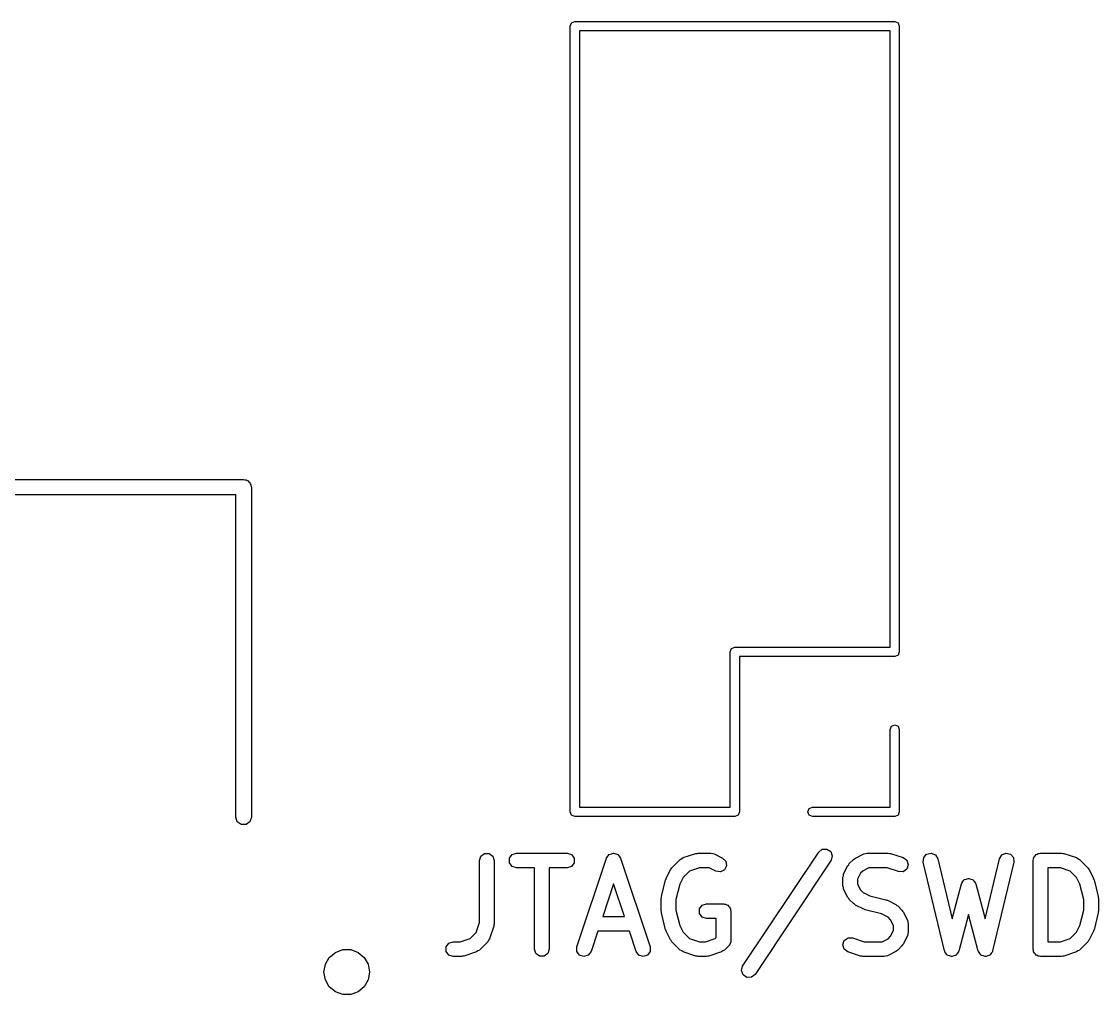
# Model space of a CAD drawing. Extents: x 106.7 to 191.3, y -141.1 to -57.8.
# Drawn here: x 150.49 to 164.36, y -91.32 to -78.79 of the extents above; entities that cross this region are included whole.
import ezdxf

# ---------------------------------------------------------------- set-up
doc = ezdxf.new("R2010")
doc.units = 0
doc.layers.add('BLACK', color=7, linetype='CONTINUOUS')

msp = doc.modelspace()

# ---------------------------------------------------------------- linework, layer by layer
at = {"layer": 'BLACK', "linetype": 'CONTINUOUS'}
for p, q in [((157.577, -78.804), (157.619, -78.7864)), ((157.619, -78.7864), (161.739, -78.7864)), ((161.739, -78.7864), (161.782, -78.804)), ((157.559, -78.8464), (157.577, -78.804)), ((157.559, -88.9664), (157.559, -78.8464)), ((157.679, -78.9064), (157.679, -88.9064)), ((161.679, -78.9064), (157.679, -78.9064)), ((161.679, -86.8464), (161.679, -78.9064)), ((161.782, -78.804), (161.799, -78.8464)), ((161.799, -78.8464), (161.799, -86.9064)), ((140.853, -84.6836), (153.353, -84.6836)), ((153.353, -84.6836), (153.368, -84.6885)), ((153.368, -84.6885), (153.384, -84.6885)), ((153.384, -84.6885), (153.397, -84.6978)), ((153.397, -84.6978), (153.412, -84.7027)), ((153.412, -84.7027), (153.421, -84.7155)), ((153.421, -84.7155), (153.434, -84.7248)), ((153.434, -84.7248), (153.439, -84.7399)), ((153.439, -84.7399), (153.448, -84.7527)), ((153.448, -84.7527), (153.448, -84.7685)), ((153.253, -84.8836), (140.953, -84.8836)), ((153.253, -89.0346), (153.253, -84.8836)), ((153.448, -84.7685), (153.453, -84.7836)), ((153.453, -84.7836), (153.453, -89.0346)), ((159.619, -86.9064), (159.637, -86.864)), ((159.619, -88.9064), (159.619, -86.9064)), ((159.637, -86.864), (159.679, -86.8464)), ((159.679, -86.8464), (161.679, -86.8464)), ((161.739, -86.9664), (159.739, -86.9664)), ((159.739, -86.9664), (159.739, -88.9664)), ((161.782, -86.9488), (161.739, -86.9664)), ((161.799, -86.9064), (161.782, -86.9488)), ((161.679, -87.9064), (161.697, -87.864)), ((161.679, -88.9064), (161.679, -87.9064)), ((161.697, -87.864), (161.739, -87.8464)), ((161.739, -87.8464), (161.782, -87.864)), ((161.782, -87.864), (161.799, -87.9064)), ((161.799, -87.9064), (161.799, -88.9664)), ((157.679, -88.9064), (159.619, -88.9064)), ((160.637, -88.924), (160.679, -88.9064)), ((160.679, -88.9064), (161.679, -88.9064)), ((153.272, -89.0934), (153.253, -89.0346)), ((153.453, -89.0346), (153.434, -89.0934)), ((157.577, -89.0088), (157.559, -88.9664)), ((157.619, -89.0264), (157.577, -89.0088)), ((159.679, -89.0264), (157.619, -89.0264)), ((159.722, -89.0088), (159.679, -89.0264)), ((159.739, -88.9664), (159.722, -89.0088)), ((160.619, -88.9664), (160.637, -88.924)), ((160.637, -89.0088), (160.619, -88.9664)), ((160.679, -89.0264), (160.637, -89.0088)), ((161.739, -89.0264), (160.679, -89.0264)), ((161.782, -89.0088), (161.739, -89.0264)), ((161.799, -88.9664), (161.782, -89.0088)), ((153.322, -89.1297), (153.272, -89.0934)), ((153.384, -89.1297), (153.322, -89.1297)), ((153.434, -89.0934), (153.384, -89.1297)), ((160.761, -89.4841), (160.807, -89.4476)), ((160.807, -89.4476), (160.866, -89.4452)), ((160.866, -89.4452), (160.915, -89.4779)), ((156.391, -89.5914), (156.409, -89.5354)), ((156.391, -90.3923), (156.391, -89.5914)), ((156.409, -89.5354), (156.457, -89.5008)), ((156.457, -89.5008), (156.515, -89.5008)), ((156.515, -89.5008), (156.563, -89.5354)), ((156.563, -89.5354), (156.581, -89.5914)), ((156.581, -89.5914), (156.581, -90.4078)), ((156.776, -89.5619), (156.811, -89.5143)), ((156.776, -89.6208), (156.776, -89.5619)), ((156.811, -89.5143), (156.867, -89.4961)), ((156.867, -89.4961), (157.52, -89.4961)), ((157.52, -89.4961), (157.576, -89.5143)), ((157.576, -89.5143), (157.611, -89.5619)), ((157.611, -89.5619), (157.611, -89.6208)), ((157.647, -90.7043), (158.028, -89.5613)), ((158.028, -89.5613), (158.046, -89.5381)), ((158.046, -89.5381), (158.062, -89.5147)), ((158.062, -89.5147), (158.063, -89.5145)), ((158.063, -89.5139), (158.091, -89.5052)), ((158.063, -89.5145), (158.063, -89.5139)), ((158.091, -89.5052), (158.118, -89.4961)), ((158.118, -89.4961), (158.119, -89.4964)), ((158.119, -89.4964), (158.12, -89.4961)), ((158.12, -89.4961), (158.147, -89.5052)), ((158.147, -89.5052), (158.174, -89.5139)), ((158.174, -89.5139), (158.175, -89.5145)), ((158.175, -89.5145), (158.175, -89.5147)), ((158.175, -89.5147), (158.192, -89.5381)), ((158.192, -89.5381), (158.209, -89.5613)), ((158.209, -89.5613), (158.59, -90.7043)), ((158.868, -89.6873), (158.977, -89.5784)), ((158.977, -89.5784), (158.996, -89.5685)), ((158.996, -89.5685), (159.014, -89.5554)), ((159.014, -89.5554), (159.177, -89.501)), ((159.177, -89.501), (159.193, -89.5009)), ((159.193, -89.5009), (159.207, -89.4961)), ((159.207, -89.4961), (159.371, -89.4961)), ((159.371, -89.4961), (159.392, -89.5029)), ((159.392, -89.5029), (159.413, -89.5062)), ((159.413, -89.5062), (159.522, -89.5606)), ((159.522, -89.5606), (159.564, -89.6019)), ((159.564, -89.6019), (159.574, -89.66)), ((159.781, -90.9537), (160.761, -89.4841)), ((160.919, -89.5898), (159.94, -91.0594)), ((160.915, -89.4779), (160.935, -89.5331)), ((160.935, -89.5331), (160.919, -89.5898)), ((161.154, -89.6329), (161.208, -89.5784)), ((161.208, -89.5784), (161.222, -89.5714)), ((161.222, -89.5714), (161.233, -89.5606)), ((161.233, -89.5606), (161.342, -89.5062)), ((161.342, -89.5062), (161.364, -89.5029)), ((161.364, -89.5029), (161.385, -89.4961)), ((161.385, -89.4961), (161.657, -89.4961)), ((161.657, -89.4961), (161.671, -89.5009)), ((161.671, -89.5009), (161.687, -89.501)), ((161.687, -89.501), (161.85, -89.5554)), ((161.85, -89.5554), (161.897, -89.5904)), ((161.897, -89.5904), (161.915, -89.6465)), ((162.108, -89.6134), (162.113, -89.5548)), ((162.113, -89.5548), (162.151, -89.5101)), ((162.151, -89.5101), (162.209, -89.4964)), ((162.209, -89.4964), (162.263, -89.5191)), ((162.263, -89.5191), (162.294, -89.5693)), ((162.294, -89.5693), (162.478, -90.3451)), ((162.903, -90.3451), (163.088, -89.5693)), ((163.088, -89.5693), (163.119, -89.5191)), ((163.119, -89.5191), (163.173, -89.4964)), ((163.173, -89.4964), (163.23, -89.5101)), ((163.23, -89.5101), (163.269, -89.5548)), ((163.269, -89.5548), (163.273, -89.6134)), ((163.521, -89.5914), (163.526, -89.577)), ((163.521, -90.7344), (163.521, -89.5914)), ((163.526, -89.5619), (163.534, -89.5497)), ((163.526, -89.577), (163.526, -89.5619)), ((163.534, -89.5497), (163.539, -89.5354)), ((163.539, -89.5354), (163.551, -89.5265)), ((163.551, -89.5265), (163.56, -89.5143)), ((163.56, -89.5143), (163.574, -89.5097)), ((163.574, -89.5097), (163.587, -89.5008)), ((163.587, -89.5008), (163.602, -89.5008)), ((163.602, -89.5008), (163.616, -89.4961)), ((163.616, -89.4961), (163.888, -89.4961)), ((163.888, -89.4961), (163.903, -89.5009)), ((163.903, -89.5009), (163.918, -89.501)), ((163.918, -89.501), (164.082, -89.5554)), ((164.082, -89.5554), (164.099, -89.5685)), ((164.099, -89.5685), (164.119, -89.5784)), ((164.119, -89.5784), (164.228, -89.6873)), ((156.811, -89.6684), (156.776, -89.6208)), ((156.867, -89.6866), (156.811, -89.6684)), ((157.098, -89.6866), (156.867, -89.6866)), ((157.098, -90.7344), (157.098, -89.6866)), ((157.52, -89.6866), (157.289, -89.6866)), ((157.289, -89.6866), (157.289, -90.7344)), ((157.576, -89.6684), (157.52, -89.6866)), ((157.611, -89.6208), (157.576, -89.6684)), ((158.796, -89.8209), (158.85, -89.7121)), ((158.85, -89.7121), (158.861, -89.7011)), ((158.861, -89.7011), (158.868, -89.6873)), ((159.096, -89.7291), (159.014, -89.8111)), ((159.223, -89.6866), (159.096, -89.7291)), ((159.348, -89.6866), (159.223, -89.6866)), ((159.437, -89.731), (159.348, -89.6866)), ((159.495, -89.7398), (159.437, -89.731)), ((159.547, -89.7126), (159.495, -89.7398)), ((159.574, -89.66), (159.547, -89.7126)), ((161.082, -89.7665), (161.136, -89.6576)), ((161.136, -89.6576), (161.147, -89.6466)), ((161.147, -89.6466), (161.154, -89.6329)), ((161.332, -89.7241), (161.3, -89.7567)), ((161.407, -89.6866), (161.332, -89.7241)), ((161.641, -89.6866), (161.407, -89.6866)), ((161.79, -89.7362), (161.641, -89.6866)), ((161.849, -89.7366), (161.79, -89.7362)), ((161.897, -89.7024), (161.849, -89.7366)), ((161.915, -89.6465), (161.897, -89.7024)), ((162.38, -90.7564), (162.108, -89.6134)), ((163.273, -89.6134), (163.001, -90.7564)), ((163.873, -89.6866), (163.711, -89.6866)), ((163.711, -89.6866), (163.711, -90.6391)), ((164, -89.7291), (163.873, -89.6866)), ((164.082, -89.8111), (164, -89.7291)), ((164.228, -89.6873), (164.235, -89.7011)), ((164.235, -89.7011), (164.246, -89.7121)), ((164.246, -89.7121), (164.3, -89.8209)), ((158.734, -90.0581), (158.788, -89.8404)), ((158.788, -89.8404), (158.794, -89.8314)), ((158.794, -89.8314), (158.796, -89.8209)), ((159.014, -89.8111), (158.971, -89.8968)), ((161.072, -89.8091), (161.078, -89.7882)), ((161.072, -89.9179), (161.072, -89.8091)), ((161.078, -89.7882), (161.082, -89.7665)), ((161.3, -89.7567), (161.262, -89.8316)), ((161.262, -89.8316), (161.262, -89.8955)), ((162.602, -89.8837), (162.617, -89.8646)), ((162.602, -89.889), (162.602, -89.8837)), ((162.617, -89.8646), (162.631, -89.844)), ((162.631, -89.844), (162.636, -89.8421)), ((162.636, -89.8421), (162.639, -89.838)), ((162.639, -89.838), (162.663, -89.8317)), ((162.663, -89.8317), (162.686, -89.8228)), ((162.686, -89.8228), (162.691, -89.8242)), ((162.691, -89.8242), (162.696, -89.8228)), ((162.696, -89.8228), (162.719, -89.8317)), ((162.719, -89.8317), (162.743, -89.838)), ((162.743, -89.838), (162.746, -89.8421)), ((162.746, -89.8421), (162.751, -89.844)), ((162.751, -89.844), (162.764, -89.8646)), ((162.764, -89.8646), (162.78, -89.8837)), ((162.78, -89.8837), (162.78, -89.889)), ((164.125, -89.8968), (164.082, -89.8111)), ((164.3, -89.8209), (164.302, -89.8314)), ((164.302, -89.8314), (164.307, -89.8404)), ((164.307, -89.8404), (164.362, -90.0581)), ((158.119, -89.8926), (157.979, -90.3126)), ((158.259, -90.3126), (158.119, -89.8926)), ((158.971, -89.8968), (158.922, -90.093)), ((161.078, -89.9388), (161.072, -89.9179)), ((161.082, -89.9605), (161.078, -89.9388)), ((161.136, -90.0694), (161.082, -89.9605)), ((161.262, -89.8955), (161.3, -89.9704)), ((161.3, -89.9704), (161.332, -90.0029)), ((161.332, -90.0029), (161.418, -90.0458)), ((162.478, -90.3451), (162.599, -89.8934)), ((162.599, -89.8934), (162.602, -89.889)), ((162.78, -89.889), (162.783, -89.8934)), ((162.783, -89.8934), (162.903, -90.3451)), ((164.174, -90.093), (164.125, -89.8968)), ((158.731, -90.0812), (158.735, -90.07)), ((158.731, -90.2445), (158.731, -90.0812)), ((158.735, -90.07), (158.734, -90.0581)), ((158.922, -90.093), (158.922, -90.2328)), ((159.26, -90.1675), (159.316, -90.1493)), ((159.316, -90.1493), (159.534, -90.1493)), ((159.534, -90.1493), (159.548, -90.1539)), ((159.548, -90.1539), (159.563, -90.1539)), ((159.563, -90.1539), (159.576, -90.1628)), ((159.576, -90.1628), (159.59, -90.1675)), ((161.147, -90.0804), (161.136, -90.0694)), ((161.154, -90.0942), (161.147, -90.0804)), ((161.208, -90.1486), (161.154, -90.0942)), ((161.222, -90.1556), (161.208, -90.1486)), ((161.233, -90.1664), (161.222, -90.1556)), ((161.418, -90.0458), (161.625, -90.0977)), ((161.625, -90.0977), (161.634, -90.1033)), ((161.634, -90.1033), (161.645, -90.1049)), ((161.645, -90.1049), (161.754, -90.1593)), ((161.754, -90.1593), (161.765, -90.1702)), ((164.174, -90.2328), (164.174, -90.093)), ((164.362, -90.0581), (164.361, -90.07)), ((164.361, -90.07), (164.364, -90.0812)), ((164.364, -90.0812), (164.364, -90.2445)), ((158.735, -90.2558), (158.731, -90.2445)), ((158.734, -90.2676), (158.735, -90.2558)), ((158.788, -90.4853), (158.734, -90.2676)), ((158.922, -90.2328), (158.971, -90.429)), ((159.226, -90.2151), (159.26, -90.1675)), ((159.226, -90.2739), (159.226, -90.2151)), ((159.26, -90.3216), (159.226, -90.2739)), ((159.59, -90.1675), (159.599, -90.1797)), ((159.599, -90.1797), (159.611, -90.1885)), ((159.611, -90.1885), (159.616, -90.2029)), ((159.616, -90.2029), (159.625, -90.2151)), ((159.625, -90.2151), (159.625, -90.2302)), ((159.625, -90.2302), (159.629, -90.2445)), ((159.629, -90.2445), (159.629, -90.6255)), ((161.342, -90.2209), (161.233, -90.1664)), ((161.352, -90.2224), (161.342, -90.2209)), ((161.361, -90.2281), (161.352, -90.2224)), ((161.569, -90.28), (161.361, -90.2281)), ((161.655, -90.3228), (161.569, -90.28)), ((161.765, -90.1702), (161.778, -90.1772)), ((161.778, -90.1772), (161.833, -90.2316)), ((161.833, -90.2316), (161.84, -90.2454)), ((161.84, -90.2454), (161.851, -90.2563)), ((161.851, -90.2563), (161.905, -90.3652)), ((162.691, -90.2876), (162.565, -90.7589)), ((162.816, -90.7589), (162.691, -90.2876)), ((164.125, -90.429), (164.174, -90.2328)), ((164.362, -90.2676), (164.307, -90.4853)), ((164.364, -90.2445), (164.361, -90.2558)), ((164.361, -90.2558), (164.362, -90.2676)), ((156.348, -90.5196), (156.391, -90.3923)), ((156.576, -90.4379), (156.522, -90.6012)), ((156.581, -90.4078), (156.576, -90.4225)), ((156.576, -90.4225), (156.576, -90.4379)), ((157.979, -90.3126), (158.259, -90.3126)), ((158.971, -90.429), (159.014, -90.5147)), ((159.316, -90.3398), (159.26, -90.3216)), ((159.439, -90.3398), (159.316, -90.3398)), ((159.439, -90.5861), (159.439, -90.3398)), ((161.687, -90.3554), (161.655, -90.3228)), ((161.725, -90.4303), (161.687, -90.3554)), ((161.725, -90.4942), (161.725, -90.4303)), ((161.905, -90.3652), (161.908, -90.3869)), ((161.908, -90.3869), (161.915, -90.4078)), ((161.915, -90.4078), (161.915, -90.5167)), ((164.082, -90.5147), (164.125, -90.429)), ((156.271, -90.5967), (156.348, -90.5196)), ((157.915, -90.5031), (157.828, -90.7645)), ((158.322, -90.5031), (157.915, -90.5031)), ((158.409, -90.7645), (158.322, -90.5031)), ((158.794, -90.4943), (158.788, -90.4853)), ((158.796, -90.5048), (158.794, -90.4943)), ((158.85, -90.6137), (158.796, -90.5048)), ((159.014, -90.5147), (159.096, -90.5967)), ((161.655, -90.6017), (161.687, -90.5691)), ((161.687, -90.5691), (161.725, -90.4942)), ((161.905, -90.5593), (161.851, -90.6681)), ((161.908, -90.5375), (161.905, -90.5593)), ((161.915, -90.5167), (161.908, -90.5375)), ((164, -90.5967), (164.082, -90.5147)), ((164.3, -90.5048), (164.246, -90.6137)), ((164.302, -90.4943), (164.3, -90.5048)), ((164.307, -90.4853), (164.302, -90.4943)), ((155.96, -90.7049), (155.995, -90.6573)), ((155.96, -90.7638), (155.96, -90.7049)), ((155.995, -90.6573), (156.051, -90.6391)), ((156.051, -90.6391), (156.144, -90.6391)), ((156.144, -90.6391), (156.271, -90.5967)), ((156.499, -90.6384), (156.39, -90.7473)), ((156.509, -90.6189), (156.499, -90.6384)), ((156.522, -90.6012), (156.509, -90.6189)), ((157.647, -90.7631), (157.647, -90.7043)), ((158.59, -90.7043), (158.591, -90.7631)), ((158.861, -90.6247), (158.85, -90.6137)), ((158.868, -90.6384), (158.861, -90.6247)), ((158.977, -90.7473), (158.868, -90.6384)), ((159.096, -90.5967), (159.223, -90.6391)), ((159.223, -90.6391), (159.301, -90.6391)), ((159.301, -90.6391), (159.428, -90.5967)), ((159.428, -90.5967), (159.439, -90.5861)), ((159.601, -90.6929), (159.547, -90.7473)), ((159.605, -90.686), (159.601, -90.6929)), ((159.611, -90.6815), (159.605, -90.686)), ((159.618, -90.6603), (159.611, -90.6815)), ((159.628, -90.6404), (159.618, -90.6603)), ((159.629, -90.6255), (159.627, -90.6328)), ((159.627, -90.6328), (159.628, -90.6404)), ((161.072, -90.6792), (161.09, -90.6234)), ((161.089, -90.7353), (161.072, -90.6792)), ((161.09, -90.6234), (161.138, -90.5891)), ((161.138, -90.5891), (161.197, -90.5896)), ((161.197, -90.5896), (161.346, -90.6391)), ((161.346, -90.6391), (161.58, -90.6391)), ((161.58, -90.6391), (161.655, -90.6017)), ((161.833, -90.6929), (161.778, -90.7473)), ((161.84, -90.6791), (161.833, -90.6929)), ((161.851, -90.6681), (161.84, -90.6791)), ((163.711, -90.6391), (163.873, -90.6391)), ((163.873, -90.6391), (164, -90.5967)), ((164.228, -90.6384), (164.119, -90.7473)), ((164.235, -90.6247), (164.228, -90.6384)), ((164.246, -90.6137), (164.235, -90.6247)), ((154.406, -90.9294), (154.457, -90.8413)), ((154.457, -90.8413), (154.535, -90.7759)), ((154.535, -90.7759), (154.63, -90.7411)), ((154.63, -90.7411), (154.732, -90.7411)), ((154.732, -90.7411), (154.828, -90.7759)), ((154.828, -90.7759), (154.906, -90.8413)), ((154.906, -90.8413), (154.956, -90.9294)), ((155.995, -90.8114), (155.96, -90.7638)), ((156.051, -90.8296), (155.995, -90.8114)), ((156.159, -90.8296), (156.051, -90.8296)), ((156.174, -90.8249), (156.159, -90.8296)), ((156.19, -90.8247), (156.174, -90.8249)), ((156.353, -90.7703), (156.19, -90.8247)), ((156.37, -90.7573), (156.353, -90.7703)), ((156.39, -90.7473), (156.37, -90.7573)), ((157.116, -90.7904), (157.098, -90.7344)), ((157.164, -90.825), (157.116, -90.7904)), ((157.223, -90.825), (157.164, -90.825)), ((157.271, -90.7904), (157.223, -90.825)), ((157.289, -90.7344), (157.271, -90.7904)), ((157.681, -90.811), (157.647, -90.7631)), ((157.737, -90.8296), (157.681, -90.811)), ((157.793, -90.8119), (157.737, -90.8296)), ((157.828, -90.7645), (157.793, -90.8119)), ((158.444, -90.8119), (158.409, -90.7645)), ((158.501, -90.8296), (158.444, -90.8119)), ((158.556, -90.811), (158.501, -90.8296)), ((158.591, -90.7631), (158.556, -90.811)), ((158.996, -90.7573), (158.977, -90.7473)), ((159.014, -90.7703), (158.996, -90.7573)), ((159.177, -90.8247), (159.014, -90.7703)), ((159.193, -90.8249), (159.177, -90.8247)), ((159.207, -90.8296), (159.193, -90.8249)), ((159.316, -90.8296), (159.207, -90.8296)), ((159.331, -90.8249), (159.316, -90.8296)), ((159.346, -90.8247), (159.331, -90.8249)), ((159.51, -90.7703), (159.346, -90.8247)), ((159.527, -90.7573), (159.51, -90.7703)), ((159.547, -90.7473), (159.527, -90.7573)), ((161.137, -90.7703), (161.089, -90.7353)), ((161.3, -90.8247), (161.137, -90.7703)), ((161.315, -90.8249), (161.3, -90.8247)), ((161.33, -90.8296), (161.315, -90.8249)), ((161.602, -90.8296), (161.33, -90.8296)), ((161.623, -90.8228), (161.602, -90.8296)), ((161.645, -90.8196), (161.623, -90.8228)), ((161.754, -90.7651), (161.645, -90.8196)), ((161.765, -90.7543), (161.754, -90.7651)), ((161.778, -90.7473), (161.765, -90.7543)), ((162.384, -90.762), (162.38, -90.7564)), ((162.384, -90.7686), (162.384, -90.762)), ((162.399, -90.7867), (162.384, -90.7686)), ((162.411, -90.8067), (162.399, -90.7867)), ((162.417, -90.8092), (162.411, -90.8067)), ((162.421, -90.8143), (162.417, -90.8092)), ((162.444, -90.8203), (162.421, -90.8143)), ((162.465, -90.8293), (162.444, -90.8203)), ((162.472, -90.8278), (162.465, -90.8293)), ((162.478, -90.8295), (162.472, -90.8278)), ((162.5, -90.8211), (162.478, -90.8295)), ((162.523, -90.8157), (162.5, -90.8211)), ((162.527, -90.8107), (162.523, -90.8157)), ((162.533, -90.8083), (162.527, -90.8107)), ((162.546, -90.7887), (162.533, -90.8083)), ((162.561, -90.771), (162.546, -90.7887)), ((162.562, -90.7644), (162.561, -90.771)), ((162.565, -90.7589), (162.562, -90.7644)), ((162.82, -90.7644), (162.816, -90.7589)), ((162.821, -90.771), (162.82, -90.7644)), ((162.836, -90.7887), (162.821, -90.771)), ((162.848, -90.8083), (162.836, -90.7887)), ((162.855, -90.8107), (162.848, -90.8083)), ((162.859, -90.8157), (162.855, -90.8107)), ((162.882, -90.8211), (162.859, -90.8157)), ((162.903, -90.8295), (162.882, -90.8211)), ((162.91, -90.8278), (162.903, -90.8295)), ((162.916, -90.8293), (162.91, -90.8278)), ((162.938, -90.8203), (162.916, -90.8293)), ((162.96, -90.8143), (162.938, -90.8203)), ((162.964, -90.8092), (162.96, -90.8143)), ((162.971, -90.8067), (162.964, -90.8092)), ((162.983, -90.7867), (162.971, -90.8067)), ((162.997, -90.7686), (162.983, -90.7867)), ((162.998, -90.762), (162.997, -90.7686)), ((163.001, -90.7564), (162.998, -90.762)), ((163.526, -90.7487), (163.521, -90.7344)), ((163.526, -90.7638), (163.526, -90.7487)), ((163.534, -90.776), (163.526, -90.7638)), ((163.539, -90.7904), (163.534, -90.776)), ((163.551, -90.7992), (163.539, -90.7904)), ((163.56, -90.8114), (163.551, -90.7992)), ((163.574, -90.8161), (163.56, -90.8114)), ((163.587, -90.825), (163.574, -90.8161)), ((163.602, -90.825), (163.587, -90.825)), ((163.616, -90.8296), (163.602, -90.825)), ((163.888, -90.8296), (163.616, -90.8296)), ((163.903, -90.8249), (163.888, -90.8296)), ((163.918, -90.8247), (163.903, -90.8249)), ((164.082, -90.7703), (163.918, -90.8247)), ((164.099, -90.7573), (164.082, -90.7703)), ((164.119, -90.7473), (164.099, -90.7573)), ((154.388, -91.0296), (154.406, -90.9294)), ((154.956, -90.9294), (154.974, -91.0296)), ((159.765, -91.0104), (159.781, -90.9537)), ((154.406, -91.1298), (154.388, -91.0296)), ((154.457, -91.2179), (154.406, -91.1298)), ((154.956, -91.1298), (154.906, -91.2179)), ((154.974, -91.0296), (154.956, -91.1298)), ((159.786, -91.0656), (159.765, -91.0104)), ((159.835, -91.0982), (159.786, -91.0656)), ((159.894, -91.0958), (159.835, -91.0982)), ((159.94, -91.0594), (159.894, -91.0958)), ((154.535, -91.2833), (154.457, -91.2179)), ((154.906, -91.2179), (154.828, -91.2833)), ((154.63, -91.3181), (154.535, -91.2833)), ((154.732, -91.3181), (154.63, -91.3181)), ((154.828, -91.2833), (154.732, -91.3181))]:
    msp.add_line(p, q, dxfattribs=at)

doc.saveas('drawing.dxf')
